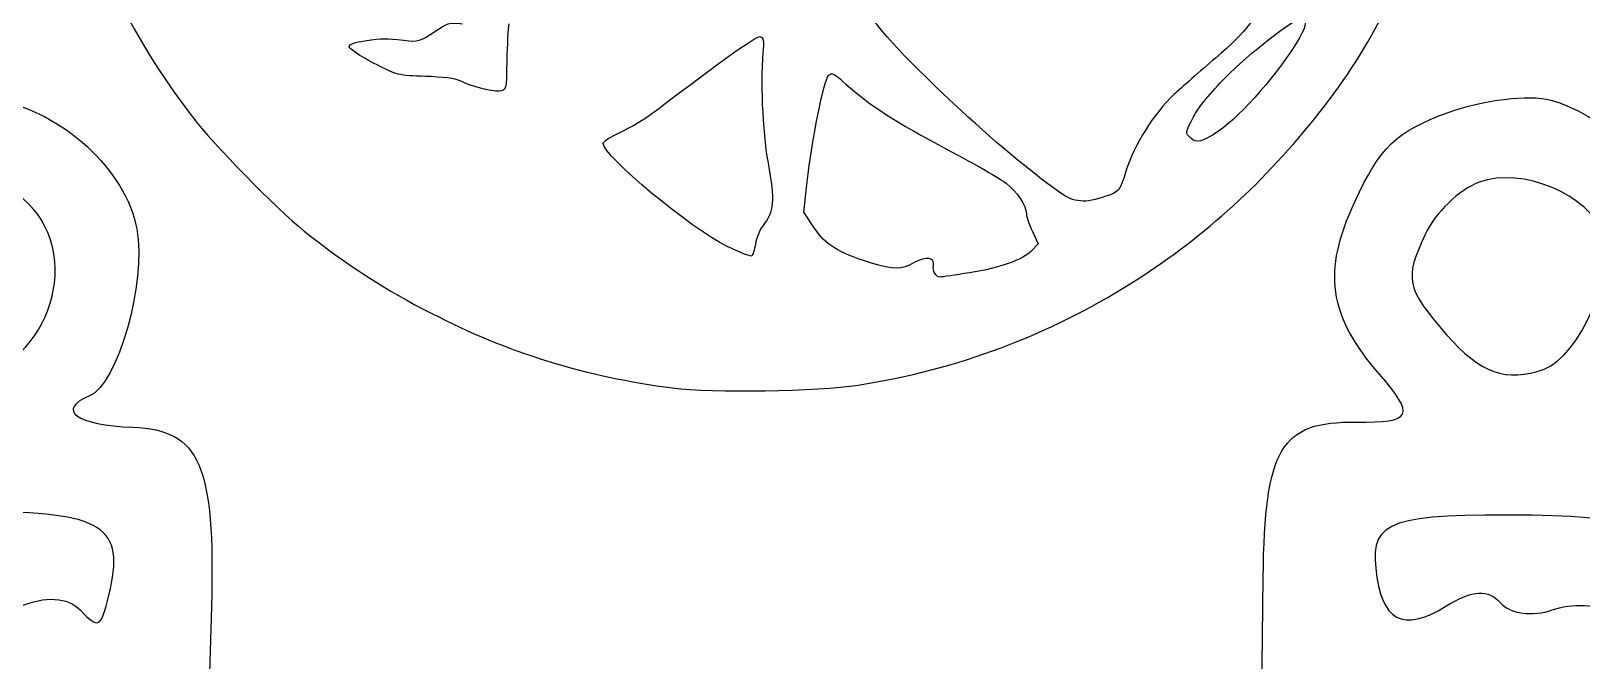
# Model space of a CAD drawing. Extents: x 0 to 701, y 0 to 378.
# Drawn here: x 470.7 to 567, y 101.7 to 140.9 of the extents above; entities that cross this region are included whole.
import ezdxf

# ---------------------------------------------------------------- set-up
doc = ezdxf.new("R2010")
doc.units = 0
doc.layers.add('Calque_1', color=7, linetype='CONTINUOUS')

msp = doc.modelspace()

# ---------------------------------------------------------------- linework, layer by layer
at = {"layer": 'Calque_1', "color": 7}
for p, q in [((515.953001, 140.515066), (515.953001, 140.515066)), ((520.367011, 138.192853), (520.367011, 138.192774)), ((565.064329, 136.570719), (565.064329, 136.570719)), ((518.676464, 129.615489), (518.884199, 131.486716)), ((519.319023, 128.647976), (518.676464, 129.615489)), ((532.866697, 128.415006), (533.235384, 127.653289)), ((557.254744, 128.226662), (557.254744, 128.226662)), ((533.235384, 127.653289), (532.837679, 127.230072)), ((547.11841, 99.511319), (547.201105, 106.946135)), ((554.190125, 107.508139), (554.190125, 107.508139)), ((481.889885, 105.107312), (481.719783, 99.006577))]:
    msp.add_line(p, q, dxfattribs=at)
for points in [[(605.621725, 118.339619), (577.319734, 121.936888), (559.586187, 149.803818), (568.359184, 176.894907)], [(471.420141, 162.850553), (471.410831, 152.779305), (474.510509, 143.661745), (480.70814, 135.529266)], [(527.971039, 136.366429), (524.595054, 139.525112), (523.103408, 141.173886), (522.388336, 142.537935)], [(546.948625, 142.934471), (546.948625, 141.851821), (546.247496, 140.879574), (544.235996, 139.174607)], [(544.831375, 137.946731), (546.365289, 139.49043), (549.050128, 141.60253), (549.478276, 141.60253)], [(549.478276, 141.60253), (549.932193, 141.60253), (549.92227, 141.252599), (549.445397, 140.438868)], [(550.316212, 135.331196), (552.243869, 137.740005), (553.251867, 139.275801), (554.694649, 142.00176)], [(493.84575, 140.285285), (494.742908, 140.181872), (494.859908, 140.214118), (495.703429, 140.795157)], [(495.703429, 140.795157), (496.525756, 141.361597), (496.679201, 141.40646), (497.47368, 141.312377)], [(500.361561, 141.304632), (500.309746, 141.037654), (500.252107, 139.99632), (500.233885, 138.990857)], [(490.450314, 139.889145), (490.450314, 140.040133), (490.789073, 140.169315), (491.408161, 140.254722)], [(491.958281, 138.870926), (491.128981, 139.302481), (490.450314, 139.760716), (490.450314, 139.889145)], [(491.408161, 140.254722), (492.601553, 140.419338), (492.675096, 140.42023), (493.84575, 140.285285)], [(509.515328, 135.93432), (513.564771, 139.026213), (515.722348, 140.561573), (515.953001, 140.515066)], [(515.953001, 140.515066), (516.13372, 140.478621), (516.202866, 140.29606), (516.169253, 139.943693)], [(516.169253, 139.943693), (515.968311, 137.836723), (516.089728, 134.732569), (516.453187, 132.682782)], [(549.445397, 140.438868), (548.188563, 138.294245), (545.906459, 135.659339), (544.4244, 134.641833)], [(495.18813, 138.041131), (493.524599, 138.084944), (493.414809, 138.112951), (491.958281, 138.870926)], [(500.233885, 138.990857), (500.200787, 137.17505), (500.197737, 137.162691), (499.76541, 137.131237)], [(544.235996, 139.174607), (543.286171, 138.369531), (542.127006, 137.35264), (541.660313, 136.914608)], [(497.335566, 137.768012), (497.088988, 137.899987), (496.186343, 138.014847), (495.18813, 138.041131)], [(499.76541, 137.131237), (499.26142, 137.094574), (497.953564, 137.437275), (497.335566, 137.768012)], [(518.884199, 131.486716), (519.171599, 134.071511), (519.922483, 137.807131), (520.212655, 138.097304)], [(520.212655, 138.097304), (520.263777, 138.148426), (520.311888, 138.18184), (520.367011, 138.192853)], [(520.367011, 138.192774), (520.5324, 138.225812), (520.757922, 138.05773), (521.295465, 137.564515)], [(542.87272, 135.539724), (543.126309, 136.040188), (543.983219, 137.093168), (544.831375, 137.946731)], [(521.295465, 137.564515), (522.659018, 136.313426), (524.380802, 135.203897), (527.616296, 133.490551)], [(541.660313, 136.914608), (540.443569, 135.772595), (539.186577, 133.779852), (538.700493, 132.222824)], [(558.687008, 135.806386), (560.826165, 136.590367), (563.695962, 136.934355), (565.064329, 136.570719)], [(468.567205, 136.556616), (472.580962, 135.90457), (476.602972, 132.208563), (477.256227, 128.572135)], [(507.295557, 134.583423), (507.894065, 134.851193), (508.892893, 135.45907), (509.515328, 135.93432)], [(534.569643, 130.834016), (532.601738, 132.243027), (530.447093, 134.049782), (527.971039, 136.366429)], [(552.883952, 130.252958), (554.477465, 133.690226), (555.448484, 134.619471), (558.687008, 135.806386)], [(565.064329, 136.570719), (568.038628, 135.780399), (571.818973, 132.486098), (572.78912, 129.839031)], [(480.70814, 135.529266), (481.988742, 133.84888), (485.899576, 129.860363), (487.658755, 128.440538)], [(538.934533, 125.159607), (543.196128, 127.80711), (547.021178, 131.213736), (550.316212, 135.331196)], [(542.701349, 134.209704), (542.349379, 134.561655), (542.339971, 134.488428), (542.87272, 135.539724)], [(506.207321, 133.88475), (506.207321, 134.001196), (506.697049, 134.315612), (507.295557, 134.583423)], [(513.917752, 127.486157), (511.692356, 128.562331), (506.207321, 133.114159), (506.207321, 133.88475)], [(544.4244, 134.641833), (543.456709, 133.977467), (543.038346, 133.872688), (542.701349, 134.209704)], [(471.732418, 128.339958), (469.798246, 132.99292), (462.778628, 132.836801), (461.095736, 128.103502)], [(527.616296, 133.490551), (529.28864, 132.60496), (530.920837, 131.669852), (531.243077, 131.412737)], [(516.453187, 132.682782), (516.879988, 130.275875), (516.830649, 129.654925), (516.144099, 128.782129)], [(538.700493, 132.222824), (538.286309, 130.896091), (538.285021, 130.894863), (537.4374, 130.598035)], [(568.345418, 128.214262), (567.429958, 130.712163), (563.287442, 132.453258), (560.601712, 131.468949)], [(531.243077, 131.412737), (531.92012, 130.872501), (532.495276, 130.000102), (532.497256, 129.513661)], [(560.601712, 131.468949), (559.380016, 131.021212), (557.873911, 129.562189), (557.254744, 128.226662)], [(537.4374, 130.598035), (536.139309, 130.143425), (535.455809, 130.199519), (534.569643, 130.834016)], [(554.414875, 119.552957), (551.257777, 123.19184), (550.869302, 125.907281), (552.883952, 130.252958)], [(532.497256, 129.513661), (532.497256, 129.328446), (532.663853, 128.834004), (532.866697, 128.415006)], [(465.140041, 119.862857), (469.086856, 117.78744), (473.669476, 123.680122), (471.732418, 128.339958)], [(477.256227, 128.572135), (477.858241, 125.221206), (476.076938, 118.931433), (474.318947, 118.200653)], [(487.658755, 128.440538), (490.145405, 126.433593), (492.779578, 124.730072), (495.569573, 123.325537)], [(516.144099, 128.782129), (515.943275, 128.526817), (515.730667, 128.014766), (515.671365, 127.643999)], [(522.809611, 126.475009), (520.799259, 127.094909), (520.03362, 127.571684), (519.319023, 128.647976)], [(557.254744, 128.226662), (555.957979, 125.429457), (556.070245, 124.90673), (558.592053, 122.000092)], [(564.648183, 119.86563), (566.810514, 120.636875), (569.169825, 125.96488), (568.345418, 128.214262)], [(515.436533, 126.891174), (515.366773, 126.848074), (514.683391, 127.115885), (513.917752, 127.486157)], [(515.671365, 127.643999), (515.612082, 127.273232), (515.506293, 126.934294), (515.436533, 126.891174)], [(532.837679, 127.230072), (532.302851, 126.660779), (530.902515, 126.160276), (528.964103, 125.845899)], [(525.538878, 126.479169), (524.711539, 126.014081), (524.305852, 126.013566), (522.809611, 126.475009)], [(526.724208, 126.325982), (526.804307, 126.812798), (526.257852, 126.883252), (525.538878, 126.479169)], [(527.154, 125.585536), (526.8749, 125.585536), (526.662469, 125.950797), (526.724208, 126.325982)], [(528.964103, 125.845899), (528.082731, 125.702972), (527.268049, 125.585536), (527.154, 125.585536)], [(522.051379, 118.873596), (528.206623, 119.833147), (533.920013, 122.004232), (538.934533, 125.159607)], [(495.569573, 123.325537), (500.184744, 120.931702), (505.20572, 119.373109), (510.518454, 118.699513)], [(558.592053, 122.000092), (560.674324, 119.599959), (562.298974, 119.027318), (564.648183, 119.86563)], [(552.965557, 116.573864), (556.459691, 116.531874), (556.666733, 116.957467), (554.414875, 119.552957)], [(510.518454, 118.699513), (513.00346, 118.384442), (519.547397, 118.48324), (522.051379, 118.873596)], [(474.318947, 118.200653), (472.217313, 117.327026), (473.511594, 116.399642), (477.034329, 116.255071)], [(547.201105, 106.946135), (547.290058, 114.959732), (548.290193, 116.630116), (552.965557, 116.573864)], [(477.034329, 116.255071), (481.184419, 116.084889), (482.135096, 113.902137), (481.889885, 105.107312)], [(475.52557, 105.83213), (476.577679, 110.122248), (475.197309, 111.004036), (467.403219, 111.020357)], [(563.896904, 110.790714), (555.165263, 110.889234), (553.878501, 110.454114), (554.190125, 107.508139)], [(571.238766, 105.738027), (572.393277, 109.751956), (571.00023, 110.710615), (563.896904, 110.790714)], [(554.190125, 107.508139), (554.540075, 104.200211), (555.845812, 103.493755), (558.552202, 105.148194)], [(558.552202, 105.148194), (560.219852, 106.167641), (561.170866, 106.223615), (561.935852, 105.347373)], [(469.970157, 105.120326), (471.595504, 105.795962), (472.972546, 105.715724), (473.753913, 104.899834)], [(473.753913, 104.899834), (474.898797, 103.704442), (475.019363, 103.767884), (475.52557, 105.83213)], [(561.935852, 105.347373), (562.52105, 104.677085), (563.96302, 104.481649), (565.14017, 104.913065)], [(565.14017, 104.913065), (566.317359, 105.344501), (568.041143, 105.255053), (568.970943, 104.714282)]]:
    msp.add_open_spline(points, degree=3, dxfattribs=at)

doc.saveas('drawing.dxf')
